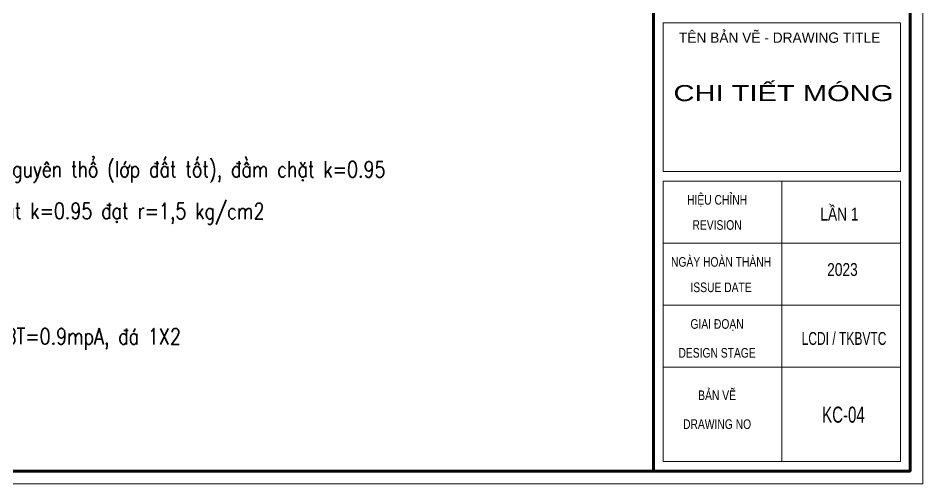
# Model space of a CAD drawing. Header units: millimetres. Extents: x -178395 to 493851, y -561170 to -280028.
# Drawn here: x -31726 to -24675, y -465515 to -461887 of the extents above; entities that cross this region are included whole.
import ezdxf
from ezdxf.enums import TextEntityAlignment as Align

# ---------------------------------------------------------------- set-up
doc = ezdxf.new("R2010")
doc.units = ezdxf.units.MM
doc.header["$MEASUREMENT"] = 0
doc.layers.get('Defpoints').update_dxf_attribs({"color": 1})
for name, color, linetype, lineweight in [('Khungten_LCDI', 7, 'Continuous', 5), ('LC Net thay', 63, 'Continuous', 25), ('LC Text1', 3, 'Continuous', 20)]:
    doc.layers.add(name, color=color, linetype=linetype, lineweight=lineweight)
doc.styles.add('Khungten', font='VHAVAN.TTF', dxfattribs={"width": 0.9, "height": 5000})
doc.styles.add('LC 1', font='VHAVANB.TTF')
doc.styles.add('LC 3', font='vnsimli.shx', dxfattribs={"width": 0.75})
doc.styles.add('Title', font='VHBLACK.TTF', dxfattribs={"width": 0.8})

# ---------------------------------------------------------------- blocks, each defined once
blk = doc.blocks.new('lcdi fix')
at = {"layer": 'Defpoints', "lineweight": 0}
blk.add_lwpolyline([(-1200, -14850), (-1200, 14850), (40800, 14850), (40800, -14850)], close=True, dxfattribs=at)
at = {"layer": 'Khungten_LCDI', "color": 5, "lineweight": 60}
blk.add_line((36600, 14650), (36600, -14650), dxfattribs=at)
at = {"layer": 'Khungten_LCDI', "color": 5, "lineweight": 25}
blk.add_line((40600, -14650), (40600, 14650), dxfattribs=at)
at = {"layer": 'Khungten_LCDI', "color": 9, "lineweight": 15}
for p, q in [((38600, -10133), (38600, -14500)), ((40450, -11100), (36750, -11100)), ((40450, -12067), (36750, -12067)), ((40450, -13033), (36750, -13033))]:
    blk.add_line(p, q, dxfattribs=at)
at = {"layer": 'Khungten_LCDI', "color": 5, "lineweight": 60}
blk.add_lwpolyline([(0, -14650), (0, 14650), (40600, 14650), (40600, -14650)], close=True, dxfattribs=at)
at = {"layer": 'Khungten_LCDI', "color": 9, "lineweight": 15}
for points in [[(36750, -9983), (40450, -9983), (40450, -7667), (36750, -7667)], [(36750, -14500), (40450, -14500), (40450, -10133), (36750, -10133)]]:
    blk.add_lwpolyline(points, close=True, dxfattribs=at)
at = {"color": 7, "style": 'Khungten'}
blk.add_text('tªn b¶n vÏ - drawing title', height=160, dxfattribs=at).set_placement((38566, -7977), align=Align.CENTER)
at = {"color": 7}
for s, height, style, width, p in [('hiÖu chØnh', 150, 'Khungten', 0.8, (37592, -10499)), ('revision', 150, 'Khungten', 0.8, (37592, -10891)), ('ngµy hoµn thµnh', 150, 'Khungten', 0.8, (37654, -11466)), ('issue date', 150, 'Khungten', 0.8, (37654, -11862)), ('giai ®o¹n', 150, 'Khungten', 0.8, (37592, -12433)), ('lcdi / tkBVTC', 200, 'Title', 0.7, (39571, -12684)), ('design stage', 150, 'Khungten', 0.8, (37592, -12883)), ('b¶n vÏ', 150, 'Khungten', 0.8, (37592, -13544)), ('drawing nO', 150, 'Khungten', 0.8, (37592, -13994))]:
    blk.add_text(s, height=height, dxfattribs=dict(at, style=style, width=width)).set_placement(p, align=Align.CENTER)
at = {"color": 7, "style": 'Khungten', "width": 0.8}
for tag, p in [('REVISION', (39499, -10746)), ('NGAYHT', (39546, -11609))]:
    blk.add_attdef(tag, text='', height=200, dxfattribs=at).set_placement(p, align=Align.CENTER)
at = {"layer": 'LC Text1', "color": 3, "style": 'LC 1', "width": 1.834006}
for tag, p, p2 in [('TENBANVE1', (36913, -8886), (40339, -8886)), ('TENBANVE2', (36913, -9562), (40339, -9562))]:
    blk.add_attdef(tag, text='', height=250, dxfattribs=at).set_placement(p, p2, align=Align.FIT)
at = {"layer": 'LC Text1', "style": 'Title', "width": 0.7}
blk.add_attdef('SOBANVE', text='', height=250, dxfattribs=at).set_placement((39562, -13896), align=Align.CENTER)

msp = doc.modelspace()

# ---------------------------------------------------------------- block references
at = {"layer": 'LC Net thay'}
ref = msp.add_blockref('lcdi fix', (-45074.7, -458090.4), dxfattribs=dict(at, xscale=0.5000000000000013, yscale=0.5000000000000013, zscale=0.5000000000000013))
ref.add_attrib('NGAYHT', '2023', dxfattribs={"layer": 'LC Text1', "height": 100, "style": 'Khungten', "width": 0.8}).set_placement((-25301.7, -463895.1), align=Align.CENTER)
ref.add_attrib('REVISION', 'lÇn 1', dxfattribs={"layer": 'LC Text1', "height": 100, "style": 'Khungten', "width": 0.8}).set_placement((-25325.3, -463463.5), align=Align.CENTER)
ref.add_attrib('SOBANVE', 'KC-04', dxfattribs={"layer": 'LC Text1', "height": 125, "style": 'Title', "width": 0.7}).set_placement((-25293.7, -465038.5), align=Align.CENTER)
ref.add_attrib('TENBANVE1', 'chi tiÕt mãng', dxfattribs={"layer": 'LC Text1', "height": 125, "style": 'Title', "width": 1.182015}).set_placement((-26618.4, -462533.3), (-24905.1, -462533.3), align=Align.FIT)

# ---------------------------------------------------------------- texts
at = {"layer": 'LC Text1', "color": 3, "style": 'LC 3', "width": 0.8}
for s, p in [('- ®¸y mãng ®\xadîc ®µo tíi cao ®é thiÕt kÕ, ®Æt trªn nÒn ®Êt nguyªn thæ (líp ®Êt tèt), ®Çm chÆt k=0.95', (-36088.4, -463121.5)), ('- gi¶ ®Þnh c\xadêng ®é nÒn ®Êt d\xadíi ®¸y mãng sau khi ®Çm chÆt k=0.95 ®¹t r=1,5 kg/cm2', (-36088.4, -463447.1)), ('- bªt«ng mãng, dÇm, gi»ng, cæ cét m¸c 250 rB=11.5mpA, rBT=0.9mpA, ®¸ 1X2', (-36088.4, -464424.2))]:
    msp.add_text(s, height=125, rotation=359.95192, dxfattribs=at).set_placement(p)

doc.saveas('drawing.dxf')
